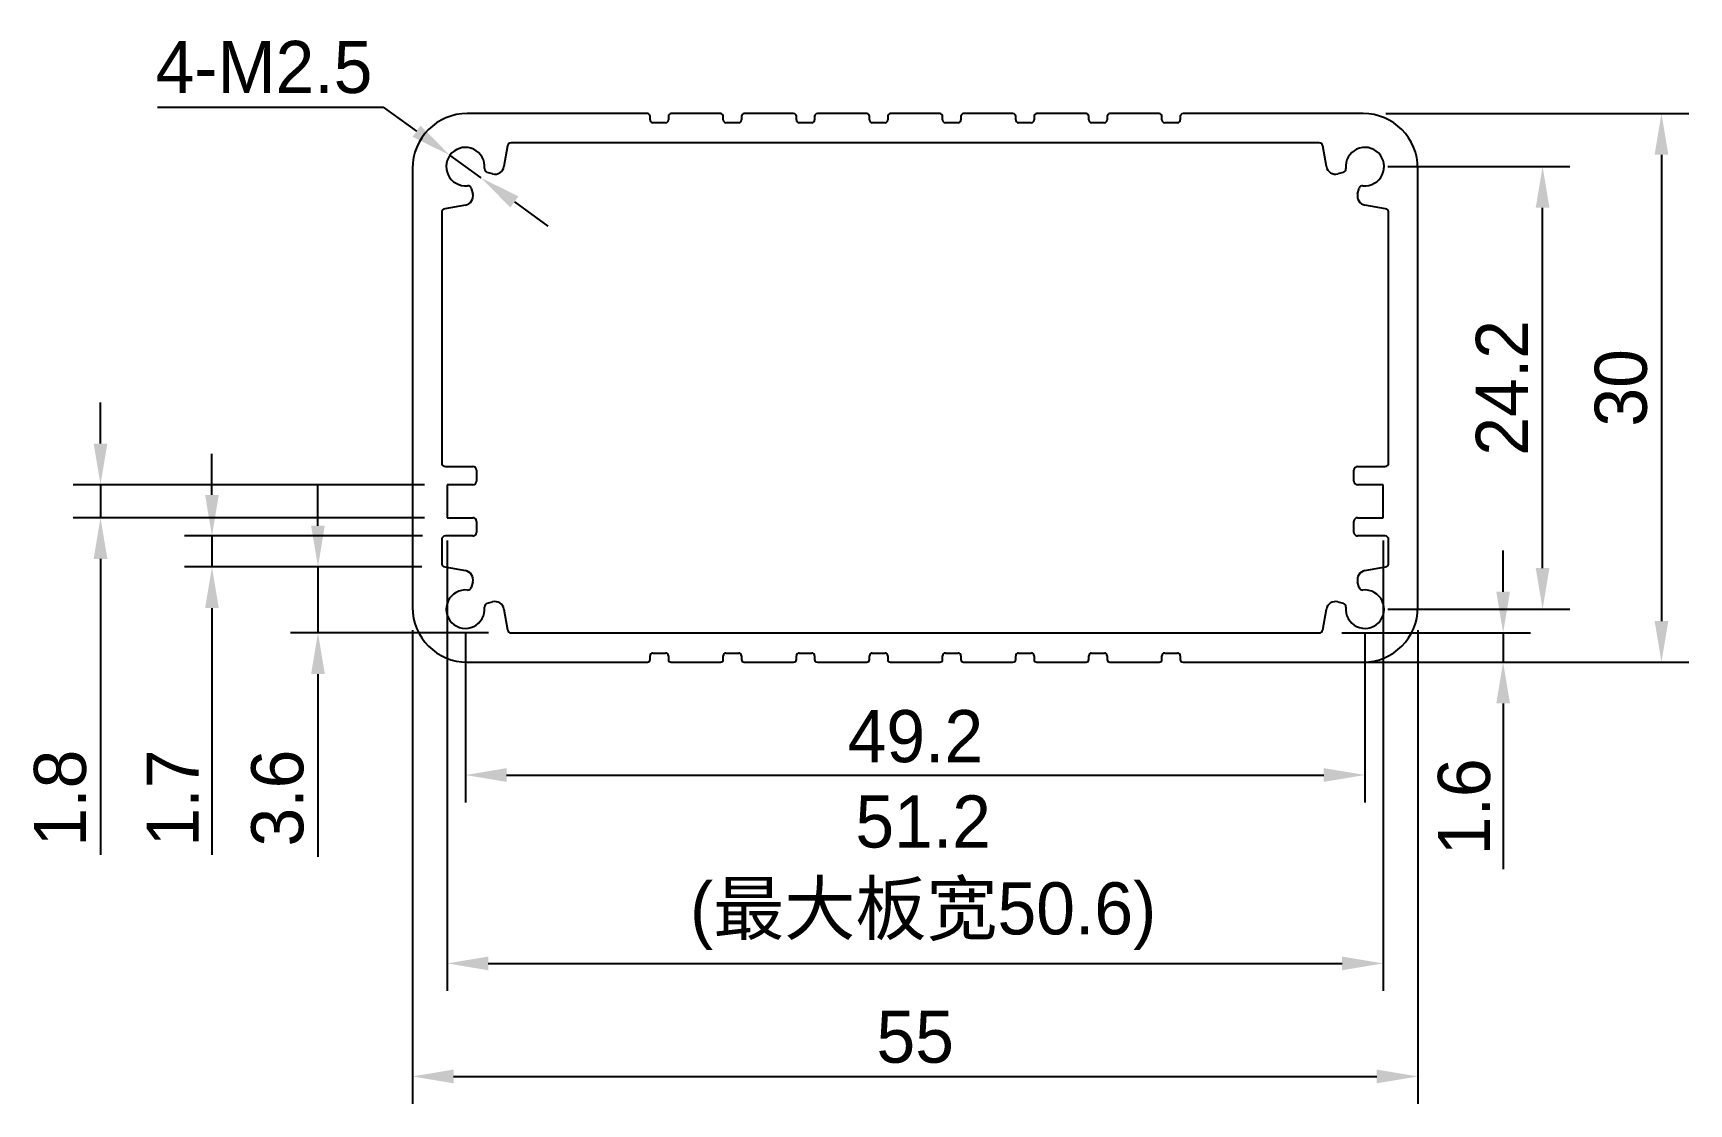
# Model space of a CAD drawing. Header units: millimetres. Extents: x 19428.9 to 19519.5, y -3022.2 to -2963.7.
import ezdxf

# ---------------------------------------------------------------- set-up
doc = ezdxf.new("R2010")
doc.units = ezdxf.units.MM
doc.header["$LTSCALE"] = 0.5
doc.header["$PDMODE"] = 35
for name, color, linetype, lineweight in [('3标注', 30, 'Continuous', 9), ('标注线', 7, 'Continuous', 13), ('粗实线', 7, 'Continuous', 25)]:
    doc.layers.add(name, color=color, linetype=linetype, lineweight=lineweight)
doc.styles.get("Standard").update_dxf_attribs({"font": ''})
doc.styles.get('Standard').set_extended_font_data('思源黑体 Normal')
doc.dimstyles.new('1比1 文字2.85', dxfattribs={"dimtxt": 2.85, "dimasz": 2.25, "dimexe": 1.5, "dimexo": 1.25, "dimgap": 0.7, "dimtad": 1, "dimdec": 1, "dimdsep": 46, "dimtxsty": 'Standard', "dimcen": 1.8, "dimadec": 0, "dimazin": 0, "dimtfac": 1, "dimtdec": 1, "dimtmove": 0, "dimatfit": 3, "dimfxl": 1, "dimarcsym": 0})
doc.dimstyles.new('1比1 文字2.85直径', dxfattribs={"dimtxt": 2.85, "dimasz": 2.25, "dimexe": 1.5, "dimexo": 1.25, "dimgap": 0.7, "dimtad": 1, "dimtih": 1, "dimtoh": 1, "dimdec": 1, "dimdsep": 46, "dimtxsty": 'Standard', "dimcen": 1.8, "dimadec": 0, "dimazin": 0, "dimtfac": 1, "dimtdec": 1, "dimtmove": 0, "dimatfit": 3, "dimfxl": 1, "dimarcsym": 0})

# ---------------------------------------------------------------- blocks, each defined once
blk = doc.blocks.new('*D81')
at = {"layer": 'Defpoints', "color": 0, "ltscale": 0.1}
for p in [(19501.697, -2968.076), (19501.697, -2998.076), (19518.019, -2998.076)]:
    blk.add_point(p, dxfattribs=at)
at = {"layer": '标注线', "color": 0, "lineweight": -2, "ltscale": 0.1}
for p, q in [((19502.947, -2968.076), (19519.519, -2968.076)), ((19518.019, -2970.326), (19518.019, -2995.826)), ((19502.947, -2998.076), (19519.519, -2998.076))]:
    blk.add_line(p, q, dxfattribs=at)
at = {"layer": '标注线', "color": 0, "ltscale": 0.1}
for points in [[(19517.644, -2970.326), (19518.394, -2970.326), (19518.019, -2968.076)], [(19517.644, -2995.826), (19518.394, -2995.826), (19518.019, -2998.076)]]:
    blk.add_solid(points, dxfattribs=at)
at = {"layer": '标注线', "color": 0, "ltscale": 0.1, "insert": (19514.368, -2983.076), "char_height": 2.85, "attachment_point": 2, "rotation": 90}
blk.add_mtext('30', dxfattribs=at)
blk = doc.blocks.new('*D82')
at = {"layer": 'Defpoints', "color": 0, "ltscale": 0.1}
for p in [(19501.797, -2970.976), (19511.516, -2970.976), (19501.797, -2995.176)]:
    blk.add_point(p, dxfattribs=at)
at = {"layer": '标注线', "color": 0, "lineweight": -2, "ltscale": 0.1}
for p, q in [((19503.047, -2970.976), (19513.016, -2970.976)), ((19511.516, -2992.926), (19511.516, -2973.226)), ((19503.047, -2995.176), (19513.016, -2995.176))]:
    blk.add_line(p, q, dxfattribs=at)
at = {"layer": '标注线', "color": 0, "ltscale": 0.1}
for points in [[(19511.141, -2973.226), (19511.891, -2973.226), (19511.516, -2970.976)], [(19511.141, -2992.926), (19511.891, -2992.926), (19511.516, -2995.176)]]:
    blk.add_solid(points, dxfattribs=at)
at = {"layer": '标注线', "color": 0, "ltscale": 0.1, "insert": (19507.864, -2983.076), "char_height": 2.85, "attachment_point": 2, "rotation": 90}
blk.add_mtext('24.2', dxfattribs=at)
blk = doc.blocks.new('*D83')
at = {"layer": 'Defpoints', "color": 0, "ltscale": 0.1}
for p in [(19452.597, -2995.176), (19501.797, -2995.176), (19501.797, -3004.245)]:
    blk.add_point(p, dxfattribs=at)
at = {"layer": '标注线', "color": 0, "lineweight": -2, "ltscale": 0.1}
for p, q in [((19452.597, -2996.426), (19452.597, -3005.745)), ((19501.797, -2996.426), (19501.797, -3005.745)), ((19454.847, -3004.245), (19499.547, -3004.245))]:
    blk.add_line(p, q, dxfattribs=at)
at = {"layer": '标注线', "color": 0, "ltscale": 0.1}
for points in [[(19454.847, -3003.87), (19454.847, -3004.62), (19452.597, -3004.245)], [(19499.547, -3003.87), (19499.547, -3004.62), (19501.797, -3004.245)]]:
    blk.add_solid(points, dxfattribs=at)
at = {"layer": '标注线', "color": 0, "ltscale": 0.1, "insert": (19477.21, -3000.695), "char_height": 2.85, "attachment_point": 2}
blk.add_mtext('49.2', dxfattribs=at)
blk = doc.blocks.new('*D84')
at = {"layer": 'Defpoints', "color": 0, "ltscale": 0.1}
for p in [(19449.697, -2995.076), (19504.697, -2995.076), (19504.697, -3020.727)]:
    blk.add_point(p, dxfattribs=at)
at = {"layer": '标注线', "color": 0, "lineweight": -2, "ltscale": 0.1}
for p, q in [((19449.697, -2996.326), (19449.697, -3022.227)), ((19504.697, -2996.326), (19504.697, -3022.227)), ((19451.947, -3020.727), (19502.447, -3020.727))]:
    blk.add_line(p, q, dxfattribs=at)
at = {"layer": '标注线', "color": 0, "ltscale": 0.1}
for points in [[(19451.947, -3020.352), (19451.947, -3021.102), (19449.697, -3020.727)], [(19502.447, -3020.352), (19502.447, -3021.102), (19504.697, -3020.727)]]:
    blk.add_solid(points, dxfattribs=at)
at = {"layer": '标注线', "color": 0, "ltscale": 0.1, "insert": (19477.197, -3017.127), "char_height": 2.85, "attachment_point": 2}
blk.add_mtext('55', dxfattribs=at)
blk = doc.blocks.new('*D85')
at = {"layer": '3标注', "color": 0, "lineweight": -2, "ltscale": 0.1}
for p, q in [((19451.597, -2991.426), (19451.597, -3016.048)), ((19502.797, -2991.426), (19502.797, -3016.048)), ((19453.847, -3014.548), (19500.547, -3014.548))]:
    blk.add_line(p, q, dxfattribs=at)
at = {"layer": '3标注', "color": 0, "ltscale": 0.1}
for points in [[(19453.847, -3014.173), (19453.847, -3014.923), (19451.597, -3014.548)], [(19500.547, -3014.173), (19500.547, -3014.923), (19502.797, -3014.548)]]:
    blk.add_solid(points, dxfattribs=at)
at = {"layer": 'Defpoints', "color": 0, "ltscale": 0.1}
for p in [(19451.597, -2990.176), (19502.797, -2990.176), (19502.797, -3014.548)]:
    blk.add_point(p, dxfattribs=at)
at = {"layer": '3标注', "color": 0, "ltscale": 0.1, "insert": (19477.633, -3005.361), "char_height": 2.85, "attachment_point": 2}
blk.add_mtext('51.2\\P(最大板宽50.6)', dxfattribs=at)
blk = doc.blocks.new('*D86')
at = {"layer": 'Defpoints', "color": 0, "ltscale": 0.1}
for p in [(19444.529, -2992.87), (19451.463, -2992.87), (19455.1, -2996.476)]:
    blk.add_point(p, dxfattribs=at)
at = {"layer": '标注线', "color": 0, "lineweight": -2, "ltscale": 0.1}
for p, q in [((19444.529, -2990.62), (19444.529, -2988.37)), ((19450.213, -2992.87), (19443.029, -2992.87)), ((19444.529, -2992.87), (19444.529, -2996.476)), ((19453.85, -2996.476), (19443.029, -2996.476)), ((19444.529, -2998.726), (19444.529, -3008.726))]:
    blk.add_line(p, q, dxfattribs=at)
at = {"layer": '标注线', "color": 0, "ltscale": 0.1}
for points in [[(19444.154, -2990.62), (19444.904, -2990.62), (19444.529, -2992.87)], [(19444.154, -2998.726), (19444.904, -2998.726), (19444.529, -2996.476)]]:
    blk.add_solid(points, dxfattribs=at)
at = {"layer": '标注线', "color": 0, "ltscale": 0.1, "insert": (19440.878, -3005.507), "char_height": 2.85, "attachment_point": 2, "rotation": 90}
blk.add_mtext('3.6', dxfattribs=at)
blk = doc.blocks.new('*D87')
at = {"layer": 'Defpoints', "color": 0, "ltscale": 0.1}
for p in [(19451.597, -2988.376), (19432.633, -2990.176), (19451.597, -2990.176)]:
    blk.add_point(p, dxfattribs=at)
at = {"layer": '标注线', "color": 0, "lineweight": -2, "ltscale": 0.1}
for p, q in [((19432.633, -2986.126), (19432.633, -2983.876)), ((19450.347, -2988.376), (19431.133, -2988.376)), ((19432.633, -2988.376), (19432.633, -2990.176)), ((19450.347, -2990.176), (19431.133, -2990.176)), ((19432.633, -2992.426), (19432.633, -3008.607))]:
    blk.add_line(p, q, dxfattribs=at)
at = {"layer": '标注线', "color": 0, "ltscale": 0.1}
for points in [[(19432.258, -2986.126), (19433.008, -2986.126), (19432.633, -2988.376)], [(19432.258, -2992.426), (19433.008, -2992.426), (19432.633, -2990.176)]]:
    blk.add_solid(points, dxfattribs=at)
at = {"layer": '标注线', "color": 0, "ltscale": 0.1, "insert": (19428.989, -3005.507), "char_height": 2.85, "attachment_point": 2, "rotation": 90}
blk.add_mtext('1.8', dxfattribs=at)
blk = doc.blocks.new('*D88')
at = {"layer": 'Defpoints', "color": 0, "ltscale": 0.1}
for p in [(19451.746, -2970.361), (19453.448, -2971.591)]:
    blk.add_point(p, dxfattribs=at)
at = {"layer": '标注线', "color": 0, "lineweight": -2, "ltscale": 0.1}
for p, q in [((19435.754, -2967.725), (19448.099, -2967.725)), ((19448.099, -2967.725), (19449.923, -2969.043)), ((19453.448, -2971.591), (19451.746, -2970.361)), ((19455.272, -2972.909), (19457.096, -2974.226))]:
    blk.add_line(p, q, dxfattribs=at)
at = {"layer": '标注线', "color": 0, "ltscale": 0.1}
for points in [[(19450.142, -2968.739), (19449.703, -2969.347), (19451.746, -2970.361)], [(19455.492, -2972.605), (19455.052, -2973.212), (19453.448, -2971.591)]]:
    blk.add_solid(points, dxfattribs=at)
at = {"layer": '标注线', "color": 0, "ltscale": 0.1, "insert": (19441.576, -2965.549), "char_height": 2.85, "attachment_point": 5}
blk.add_mtext('4-M2.5', dxfattribs=at)
blk = doc.blocks.new('*D89')
at = {"layer": 'Defpoints', "color": 0, "ltscale": 0.1}
for p in [(19499.294, -2996.476), (19499.294, -2998.076), (19509.359, -2998.076)]:
    blk.add_point(p, dxfattribs=at)
at = {"layer": '标注线', "color": 0, "lineweight": -2, "ltscale": 0.1}
for p, q in [((19509.359, -2994.226), (19509.359, -2991.976)), ((19500.544, -2996.476), (19510.859, -2996.476)), ((19509.359, -2996.476), (19509.359, -2998.076)), ((19500.544, -2998.076), (19510.859, -2998.076)), ((19509.359, -3000.326), (19509.359, -3009.391))]:
    blk.add_line(p, q, dxfattribs=at)
at = {"layer": '标注线', "color": 0, "ltscale": 0.1}
for points in [[(19508.984, -2994.226), (19509.734, -2994.226), (19509.359, -2996.476)], [(19508.984, -3000.326), (19509.734, -3000.326), (19509.359, -2998.076)]]:
    blk.add_solid(points, dxfattribs=at)
at = {"layer": '标注线', "color": 0, "ltscale": 0.1, "insert": (19507.234, -3005.983), "char_height": 2.85, "attachment_point": 5, "rotation": 90}
blk.add_mtext('1.6', dxfattribs=at)
blk = doc.blocks.new('*D90')
at = {"layer": 'Defpoints', "color": 0, "ltscale": 0.1}
for p in [(19438.728, -2991.176), (19451.497, -2991.176), (19451.463, -2992.87)]:
    blk.add_point(p, dxfattribs=at)
at = {"layer": '标注线', "color": 0, "lineweight": -2, "ltscale": 0.1}
for p, q in [((19438.728, -2988.926), (19438.728, -2986.676)), ((19450.247, -2991.176), (19437.228, -2991.176)), ((19438.728, -2991.176), (19438.728, -2992.87)), ((19450.213, -2992.87), (19437.228, -2992.87)), ((19438.728, -2995.12), (19438.728, -3008.605))]:
    blk.add_line(p, q, dxfattribs=at)
at = {"layer": '标注线', "color": 0, "ltscale": 0.1}
for points in [[(19438.353, -2988.926), (19439.103, -2988.926), (19438.728, -2991.176)], [(19438.353, -2995.12), (19439.103, -2995.12), (19438.728, -2992.87)]]:
    blk.add_solid(points, dxfattribs=at)
at = {"layer": '标注线', "color": 0, "ltscale": 0.1, "insert": (19436.578, -3005.507), "char_height": 2.85, "attachment_point": 5, "rotation": 90}
blk.add_mtext('1.7', dxfattribs=at)

msp = doc.modelspace()

# ---------------------------------------------------------------- linework, layer by layer
at = {"layer": '粗实线'}
for p, q in [((19462.547, -2968.076), (19452.697, -2968.076)), ((19462.697, -2968.426), (19462.697, -2968.226)), ((19463.547, -2968.576), (19462.847, -2968.576)), ((19463.697, -2968.226), (19463.697, -2968.426)), ((19466.547, -2968.076), (19463.847, -2968.076)), ((19466.697, -2968.426), (19466.697, -2968.226)), ((19467.547, -2968.576), (19466.847, -2968.576)), ((19467.697, -2968.226), (19467.697, -2968.426)), ((19470.547, -2968.076), (19467.847, -2968.076)), ((19470.697, -2968.426), (19470.697, -2968.226)), ((19471.547, -2968.576), (19470.847, -2968.576)), ((19471.697, -2968.226), (19471.697, -2968.426)), ((19474.547, -2968.076), (19471.847, -2968.076)), ((19474.697, -2968.426), (19474.697, -2968.226)), ((19475.547, -2968.576), (19474.847, -2968.576)), ((19475.697, -2968.226), (19475.697, -2968.426)), ((19478.547, -2968.076), (19475.847, -2968.076)), ((19478.697, -2968.426), (19478.697, -2968.226)), ((19479.547, -2968.576), (19478.847, -2968.576)), ((19479.697, -2968.226), (19479.697, -2968.426)), ((19482.547, -2968.076), (19479.847, -2968.076)), ((19482.697, -2968.426), (19482.697, -2968.226)), ((19483.547, -2968.576), (19482.847, -2968.576)), ((19483.697, -2968.226), (19483.697, -2968.426)), ((19486.547, -2968.076), (19483.847, -2968.076)), ((19486.697, -2968.426), (19486.697, -2968.226)), ((19487.547, -2968.576), (19486.847, -2968.576)), ((19487.697, -2968.226), (19487.697, -2968.426)), ((19490.547, -2968.076), (19487.847, -2968.076)), ((19490.697, -2968.426), (19490.697, -2968.226)), ((19491.547, -2968.576), (19490.847, -2968.576)), ((19491.697, -2968.226), (19491.697, -2968.426)), ((19501.697, -2968.076), (19491.847, -2968.076)), ((19454.903, -2969.841), (19454.703, -2970.977)), ((19499.294, -2969.676), (19455.1, -2969.676)), ((19499.692, -2970.977), (19499.491, -2969.841)), ((19449.697, -2971.076), (19449.697, -2995.076)), ((19454.081, -2971.373), (19453.789, -2971.295)), ((19500.606, -2971.295), (19500.313, -2971.373)), ((19504.697, -2995.076), (19504.697, -2971.076)), ((19452.917, -2972.168), (19452.995, -2972.46)), ((19501.4, -2972.46), (19501.478, -2972.168)), ((19451.297, -2973.479), (19451.297, -2987.176)), ((19452.599, -2973.081), (19451.463, -2973.282)), ((19502.932, -2973.282), (19501.796, -2973.081)), ((19503.097, -2987.176), (19503.097, -2973.479)), ((19451.497, -2987.376), (19452.997, -2987.376)), ((19453.197, -2987.576), (19453.197, -2988.176)), ((19501.197, -2988.176), (19501.197, -2987.576)), ((19501.397, -2987.376), (19502.897, -2987.376)), ((19452.997, -2988.376), (19451.597, -2988.376)), ((19451.597, -2988.376), (19451.597, -2990.176)), ((19502.797, -2988.376), (19501.397, -2988.376)), ((19502.797, -2990.176), (19502.797, -2988.376)), ((19451.597, -2990.176), (19452.997, -2990.176)), ((19453.197, -2990.376), (19453.197, -2990.976)), ((19501.197, -2990.976), (19501.197, -2990.376)), ((19501.397, -2990.176), (19502.797, -2990.176)), ((19451.297, -2991.376), (19451.297, -2992.673)), ((19452.997, -2991.176), (19451.497, -2991.176)), ((19502.897, -2991.176), (19501.397, -2991.176)), ((19503.097, -2992.673), (19503.097, -2991.376)), ((19451.463, -2992.87), (19452.599, -2993.07)), ((19501.796, -2993.07), (19502.932, -2992.87)), ((19452.995, -2993.692), (19452.917, -2993.984)), ((19501.478, -2993.984), (19501.4, -2993.692)), ((19453.789, -2994.856), (19454.081, -2994.778)), ((19454.703, -2995.174), (19454.903, -2996.31)), ((19499.491, -2996.31), (19499.692, -2995.174)), ((19500.313, -2994.778), (19500.606, -2994.856)), ((19455.1, -2996.476), (19499.294, -2996.476)), ((19462.697, -2997.926), (19462.697, -2997.726)), ((19462.847, -2997.576), (19463.547, -2997.576)), ((19463.697, -2997.726), (19463.697, -2997.926)), ((19466.697, -2997.926), (19466.697, -2997.726)), ((19466.847, -2997.576), (19467.547, -2997.576)), ((19467.697, -2997.726), (19467.697, -2997.926)), ((19470.697, -2997.926), (19470.697, -2997.726)), ((19470.847, -2997.576), (19471.547, -2997.576)), ((19471.697, -2997.726), (19471.697, -2997.926)), ((19474.697, -2997.926), (19474.697, -2997.726)), ((19474.847, -2997.576), (19475.547, -2997.576)), ((19475.697, -2997.726), (19475.697, -2997.926)), ((19478.697, -2997.926), (19478.697, -2997.726)), ((19478.847, -2997.576), (19479.547, -2997.576)), ((19479.697, -2997.726), (19479.697, -2997.926)), ((19482.697, -2997.926), (19482.697, -2997.726)), ((19482.847, -2997.576), (19483.547, -2997.576)), ((19483.697, -2997.726), (19483.697, -2997.926)), ((19486.697, -2997.926), (19486.697, -2997.726)), ((19486.847, -2997.576), (19487.547, -2997.576)), ((19487.697, -2997.726), (19487.697, -2997.926)), ((19490.697, -2997.926), (19490.697, -2997.726)), ((19490.847, -2997.576), (19491.547, -2997.576)), ((19491.697, -2997.726), (19491.697, -2997.926)), ((19452.697, -2998.076), (19462.547, -2998.076)), ((19463.847, -2998.076), (19466.547, -2998.076)), ((19467.847, -2998.076), (19470.547, -2998.076)), ((19471.847, -2998.076), (19474.547, -2998.076)), ((19475.847, -2998.076), (19478.547, -2998.076)), ((19479.847, -2998.076), (19482.547, -2998.076)), ((19483.847, -2998.076), (19486.547, -2998.076)), ((19487.847, -2998.076), (19490.547, -2998.076)), ((19491.847, -2998.076), (19501.697, -2998.076))]:
    msp.add_line(p, q, dxfattribs=at)
for centre, radius, start, end in [((19452.697, -2971.076), 3, 90, 180), ((19462.547, -2968.226), 0.15, 360, 90), ((19462.847, -2968.426), 0.15, 180, 270), ((19463.547, -2968.426), 0.15, 270, 0), ((19463.847, -2968.226), 0.15, 90, 180), ((19466.547, -2968.226), 0.15, 360, 90), ((19466.847, -2968.426), 0.15, 180, 270), ((19467.547, -2968.426), 0.15, 270, 0), ((19467.847, -2968.226), 0.15, 90, 180), ((19470.547, -2968.226), 0.15, 360, 90), ((19470.847, -2968.426), 0.15, 180, 270), ((19471.547, -2968.426), 0.15, 270, 0), ((19471.847, -2968.226), 0.15, 90, 180), ((19474.547, -2968.226), 0.15, 360, 90), ((19474.847, -2968.426), 0.15, 180, 270), ((19475.547, -2968.426), 0.15, 270, 0), ((19475.847, -2968.226), 0.15, 90, 180), ((19478.547, -2968.226), 0.15, 360, 90), ((19478.847, -2968.426), 0.15, 180, 270), ((19479.547, -2968.426), 0.15, 270, 0), ((19479.847, -2968.226), 0.15, 90, 180), ((19482.547, -2968.226), 0.15, 360, 90), ((19482.847, -2968.426), 0.15, 180, 270), ((19483.547, -2968.426), 0.15, 270, 0), ((19483.847, -2968.226), 0.15, 90, 180), ((19486.547, -2968.226), 0.15, 360, 90), ((19486.847, -2968.426), 0.15, 180, 270), ((19487.547, -2968.426), 0.15, 270, 0), ((19487.847, -2968.226), 0.15, 90, 180), ((19490.547, -2968.226), 0.15, 360, 90), ((19490.847, -2968.426), 0.15, 180, 270), ((19491.547, -2968.426), 0.15, 270, 0), ((19491.847, -2968.226), 0.15, 90, 180), ((19501.697, -2971.076), 3, 0, 90), ((19455.1, -2969.876), 0.2, 90, 170), ((19499.294, -2969.876), 0.2, 10, 90), ((19452.597, -2970.976), 1.05, 354.2069, 275.7931), ((19501.797, -2970.976), 1.05, 264.2069, 185.7931), ((19453.841, -2971.102), 0.2, 174.2069, 255), ((19454.211, -2970.89), 0.5, 255, 350), ((19500.184, -2970.89), 0.5, 190, 285), ((19500.554, -2971.102), 0.2, 285, 5.7931), ((19452.512, -2972.589), 0.5, 280, 15), ((19452.724, -2972.219), 0.2, 15, 95.7931), ((19501.883, -2972.589), 0.5, 165, 260), ((19501.671, -2972.219), 0.2, 84.2069, 165), ((19451.497, -2973.479), 0.2, 100, 180), ((19502.897, -2973.479), 0.2, 0, 80), ((19451.497, -2987.176), 0.2, 180, 270), ((19452.997, -2987.576), 0.2, 360, 90), ((19501.397, -2987.576), 0.2, 90, 180), ((19502.897, -2987.176), 0.2, 270, 360), ((19452.997, -2988.176), 0.2, 270, 360), ((19501.397, -2988.176), 0.2, 180, 270), ((19452.997, -2990.376), 0.2, 0, 90), ((19501.397, -2990.376), 0.2, 90, 180), ((19451.497, -2991.376), 0.2, 90, 180), ((19452.997, -2990.976), 0.2, 270, 0), ((19501.397, -2990.976), 0.2, 180, 270), ((19502.897, -2991.376), 0.2, 0, 90), ((19451.497, -2992.673), 0.2, 180, 260), ((19452.512, -2993.562), 0.5, 345, 80), ((19501.883, -2993.562), 0.5, 100, 195), ((19502.897, -2992.673), 0.2, 280, 0), ((19452.597, -2995.176), 1.05, 84.2069, 5.7931), ((19452.724, -2993.932), 0.2, 264.2069, 345), ((19501.797, -2995.176), 1.05, 174.2069, 95.7931), ((19501.671, -2993.932), 0.2, 195, 275.7931), ((19452.697, -2995.076), 3, 180, 270), ((19453.841, -2995.05), 0.2, 105, 185.7931), ((19454.211, -2995.261), 0.5, 10, 105), ((19500.184, -2995.261), 0.5, 75, 170), ((19500.554, -2995.05), 0.2, 354.2069, 75), ((19501.697, -2995.076), 3, 270, 0), ((19455.1, -2996.276), 0.2, 190, 270), ((19499.294, -2996.276), 0.2, 270, 350), ((19462.547, -2997.926), 0.15, 270, 0), ((19462.847, -2997.726), 0.15, 90, 180), ((19463.547, -2997.726), 0.15, 0, 90), ((19463.847, -2997.926), 0.15, 180, 270), ((19466.547, -2997.926), 0.15, 270, 0), ((19466.847, -2997.726), 0.15, 90, 180), ((19467.547, -2997.726), 0.15, 0, 90), ((19467.847, -2997.926), 0.15, 180, 270), ((19470.547, -2997.926), 0.15, 270, 0), ((19470.847, -2997.726), 0.15, 90, 180), ((19471.547, -2997.726), 0.15, 0, 90), ((19471.847, -2997.926), 0.15, 180, 270), ((19474.547, -2997.926), 0.15, 270, 0), ((19474.847, -2997.726), 0.15, 90, 180), ((19475.547, -2997.726), 0.15, 0, 90), ((19475.847, -2997.926), 0.15, 180, 270), ((19478.547, -2997.926), 0.15, 270, 0), ((19478.847, -2997.726), 0.15, 90, 180), ((19479.547, -2997.726), 0.15, 0, 90), ((19479.847, -2997.926), 0.15, 180, 270), ((19482.547, -2997.926), 0.15, 270, 0), ((19482.847, -2997.726), 0.15, 90, 180), ((19483.547, -2997.726), 0.15, 0, 90), ((19483.847, -2997.926), 0.15, 180, 270), ((19486.547, -2997.926), 0.15, 270, 0), ((19486.847, -2997.726), 0.15, 90, 180), ((19487.547, -2997.726), 0.15, 0, 90), ((19487.847, -2997.926), 0.15, 180, 270), ((19490.547, -2997.926), 0.15, 270, 0), ((19490.847, -2997.726), 0.15, 90, 180), ((19491.547, -2997.726), 0.15, 0, 90), ((19491.847, -2997.926), 0.15, 180, 270)]:
    msp.add_arc(centre, radius, start, end, dxfattribs=at)

# ---------------------------------------------------------------- dimensions: what is measured, and where the dimension line sits
at = {"layer": '3标注', "ltscale": 0.1}
dim = msp.add_linear_dim(base=(19502.797, -3014.548), p1=(19451.597, -2990.176), p2=(19502.797, -2990.176), text='<>\\P(最大板宽50.6)', dimstyle='1比1 文字2.85', dxfattribs=at)
dim.commit()
dim.dimension.update_dxf_attribs({"geometry": '*D85', "text_midpoint": (19477.633, -3014.548), "dimtype": 160})
at = {"layer": '标注线', "ltscale": 0.1}
dim = msp.add_diameter_dim_2p(p1=(19453.448, -2971.591), p2=(19451.746, -2970.361), text='4-M2.5', dimstyle='1比1 文字2.85直径', dxfattribs=at)
dim.commit()
dim.dimension.update_dxf_attribs({"geometry": '*D88', "text_midpoint": (19441.576, -2965.549)})
for base, p1, p2, picture, middle in [((19518.019, -2998.076), (19501.697, -2968.076), (19501.697, -2998.076), '*D81', (19518.019, -2983.076)), ((19511.516, -2970.976), (19501.797, -2995.176), (19501.797, -2970.976), '*D82', (19511.516, -2983.076)), ((19432.633, -2990.176), (19451.597, -2988.376), (19451.597, -2990.176), '*D87', (19432.633, -3005.507)), ((19438.728, -2991.176), (19451.463, -2992.87), (19451.497, -2991.176), '*D90', (19438.728, -3005.507)), ((19444.529, -2992.87), (19455.1, -2996.476), (19451.463, -2992.87), '*D86', (19444.529, -3005.507)), ((19509.359, -2998.076), (19499.294, -2996.476), (19499.294, -2998.076), '*D89', (19509.359, -3005.983))]:
    dim = msp.add_linear_dim(base=base, p1=p1, p2=p2, angle=90, dimstyle='1比1 文字2.85', dxfattribs=at)
    dim.commit()
    dim.dimension.update_dxf_attribs({"geometry": picture, "text_midpoint": middle, "dimtype": 160})
for base, p1, p2, picture, middle in [((19504.697, -3020.727), (19449.697, -2995.076), (19504.697, -2995.076), '*D84', (19477.197, -3020.727)), ((19501.797, -3004.245), (19452.597, -2995.176), (19501.797, -2995.176), '*D83', (19477.21, -3004.245))]:
    dim = msp.add_linear_dim(base=base, p1=p1, p2=p2, dimstyle='1比1 文字2.85', dxfattribs=at)
    dim.commit()
    dim.dimension.update_dxf_attribs({"geometry": picture, "text_midpoint": middle, "dimtype": 160})

doc.saveas('drawing.dxf')
